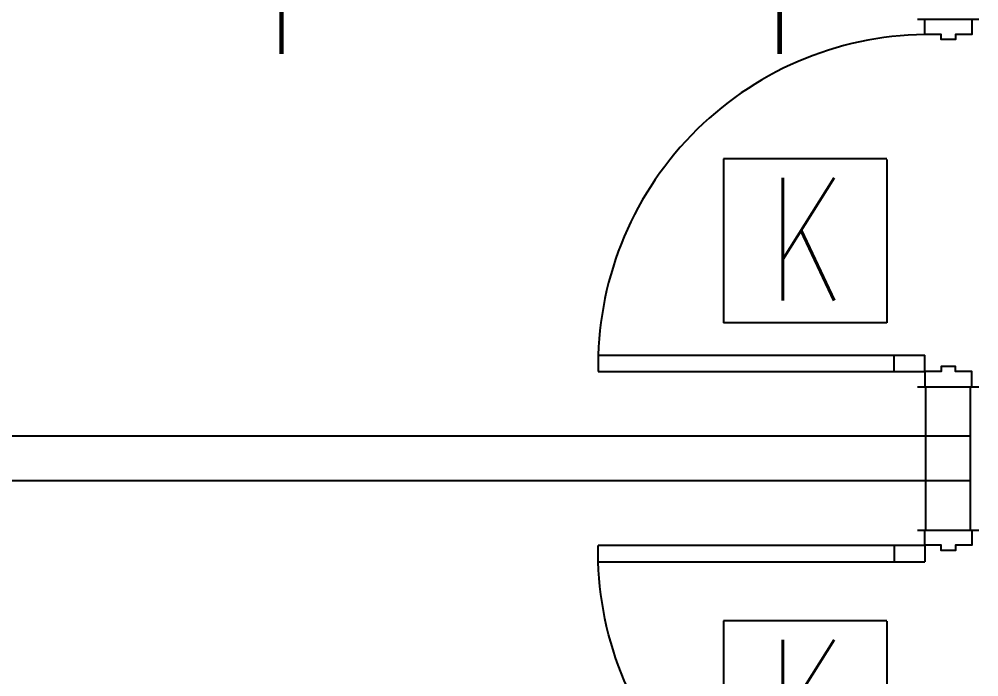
# Model space of a CAD drawing. Header units: inches. Extents: x 16928 to 514628, y -1471 to 241387.
# Drawn here: x 54939 to 57289, y 48701 to 50310 of the extents above; entities that cross this region are included whole.
import ezdxf

# ---------------------------------------------------------------- set-up
doc = ezdxf.new("R2010")
doc.units = ezdxf.units.IN
doc.header["$MEASUREMENT"] = 0
for name, color, linetype in [('DR', 9, 'Continuous'), ('dxt_text', 4, 'Continuous'), ('ELECT', 6, 'Continuous'), ('FITTING', 8, 'Continuous'), ('partition', 8, 'Continuous')]:
    doc.layers.add(name, color=color, linetype=linetype)
doc.layers.add('windoor', color=8, linetype='Continuous', lineweight=18)
doc.styles.add('ROMANS', font='ROMANS', dxfattribs={"width": 0.7})

# ---------------------------------------------------------------- blocks, each defined once
blk = doc.blocks.new('D900')
at = {"layer": 'DR'}
for p, q in [((37.5, 915), (37.5, 115)), ((77.5, 915), (77.5, 115)), ((37.5, 190), (77.5, 190)), ((37.5, 115), (77.5, 115))]:
    blk.add_line(p, q, dxfattribs=at)
at = {"layer": 'DR', "color": 3}
for p, q in [((0, 132.5), (0, -17.5)), ((900, 132.5), (900, -17.5)), ((900, 115), (900, 0))]:
    blk.add_line(p, q, dxfattribs=at)
at = {"layer": 'DR'}
for points in [[(0, 0), (37.5, 0), (37.5, 40), (50, 40), (50, 75), (37.5, 75), (37.5, 115), (0, 115)], [(900, 0), (862.5, 0), (862.5, 40), (850, 40), (850, 75), (862.5, 75), (862.5, 115), (900, 115)]]:
    blk.add_lwpolyline(points, dxfattribs=at)
at = {"layer": 'DR', "color": 8}
blk.add_arc((51.9, 104.3), 810.7, 0.7553, 91.0145, dxfattribs=at)
blk = doc.blocks.new('YBC 2X36')
at = {"layer": 'FITTING', "color": 3}
for points, const_width in [([(-610, 200.9), (-610, -74.3)], 10.9), ([(610, 200.9), (610, -84.2)], 10.9), ([(-610, 63.3), (610, 63.3)], 54.6), ([(-610, 72.1), (-610, -203.2)], 10.9), ([(610, 72.1), (610, -203.2)], 10.9), ([(-610, -65.5), (610, -65.5)], 54.6)]:
    blk.add_lwpolyline(points, dxfattribs=dict(at, const_width=const_width))
blk = doc.blocks.new('1 X 8W KELUAR')
at = {"layer": 'ELECT', "color": 5}
for p, q in [((-160, 161), (-160, -240)), ((240, 161), (-160, 161)), ((240, 160), (240, -240)), ((240, -240), (-160, -240))]:
    blk.add_line(p, q, dxfattribs=at)
at = {"layer": 'ELECT', "color": 5, "style": 'ROMANS', "width": 0.7}
blk.add_text('K', height=300, dxfattribs=at).set_placement((-50.3, -185.3))

msp = doc.modelspace()

# ---------------------------------------------------------------- linework, layer by layer
at = {"layer": 'partition'}
for p, q in [((57158.6, 49060.5), (57158.6, 49410.5)), ((57268.6, 49060.5), (57268.6, 49410.5)), ((57268.6, 49290.5), (53288.6, 49290.5)), ((57268.6, 49180.5), (53288.6, 49180.5))]:
    msp.add_line(p, q, dxfattribs=at)

# ---------------------------------------------------------------- block references
at = {"layer": 'dxt_text'}
for name, p in [('YBC 2X36', (56190.9, 50428.5)), ('1 X 8W KELUAR', (56823, 49807.5)), ('1 X 8W KELUAR', (56823, 48677.2))]:
    msp.add_blockref(name, p, dxfattribs=at)
at = {"layer": 'windoor', "rotation": 90}
msp.add_blockref('D900', (57271.1, 49410.5), dxfattribs=at)
at = {"layer": 'windoor', "xscale": -1, "rotation": 90}
msp.add_blockref('D900', (57271.1, 49060.5), dxfattribs=at)

doc.saveas('drawing.dxf')
